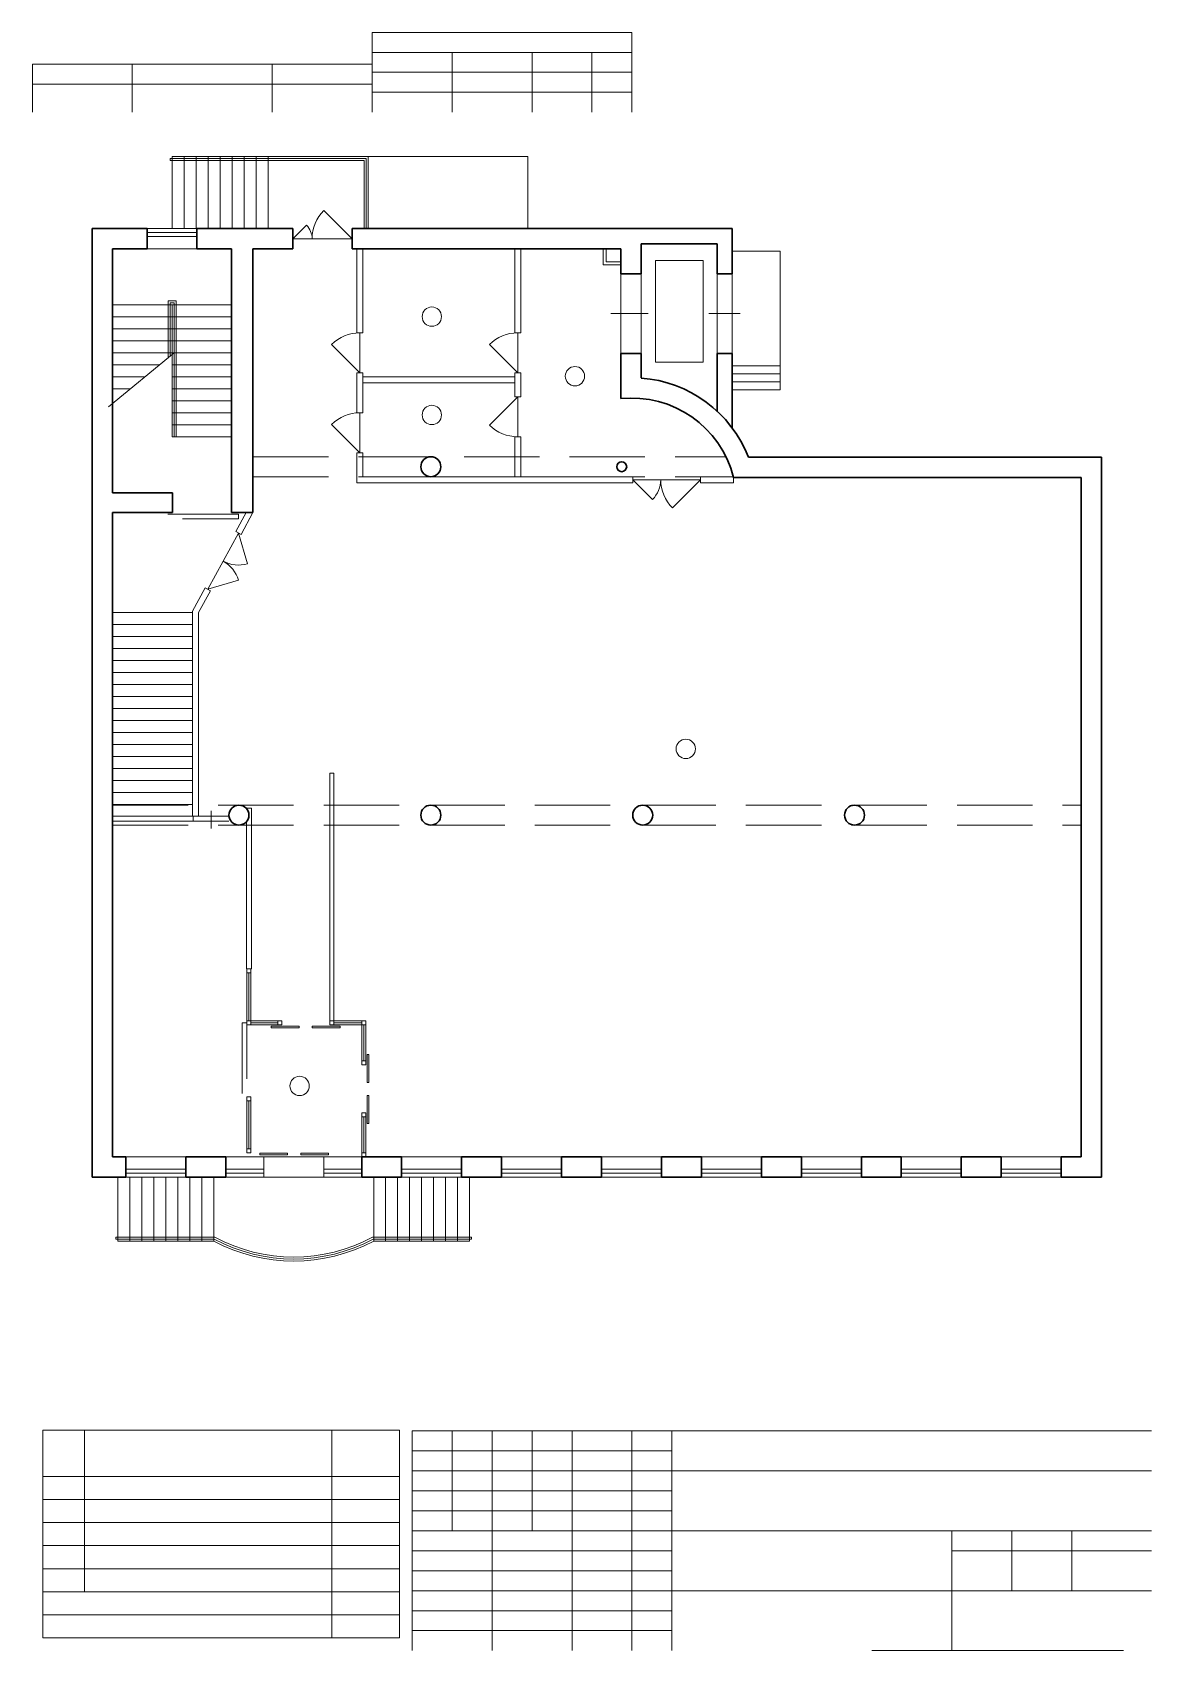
# Model space of a CAD drawing. Header units: metres. Extents: x 0.5 to 28.5, y 0.5 to 41.
import ezdxf

# ---------------------------------------------------------------- set-up
doc = ezdxf.new("R2010")
doc.units = ezdxf.units.M
doc.header["$MEASUREMENT"] = 0
doc.linetypes.add('DGN Style 3', pattern=[2.640572, 1.886123, -0.754449])
doc.layers.add('Level 63', color=7, linetype='Continuous', lineweight=0)

msp = doc.modelspace()

# ---------------------------------------------------------------- linework, layer by layer
at = {"color": 7, "linetype": 'Continuous', "lineweight": 0}
for p, q in [((3.948, 37.84), (8.848, 37.84)), ((3.948, 37.84), (3.948, 37.79)), ((3.948, 37.79), (8.798, 37.79)), ((3.998, 37.89), (12.898, 37.89)), ((3.998, 37.89), (3.998, 36.09)), ((4.298, 37.89), (4.298, 36.09)), ((4.598, 37.89), (4.598, 36.09)), ((4.898, 37.89), (4.898, 36.09)), ((5.198, 37.89), (5.198, 36.09)), ((5.498, 37.89), (5.498, 36.09)), ((5.798, 37.89), (5.798, 36.09)), ((6.098, 37.89), (6.098, 36.09)), ((6.398, 36.09), (6.398, 37.89)), ((8.798, 36.09), (8.798, 37.79)), ((8.848, 36.09), (8.848, 37.84)), ((8.898, 36.09), (8.898, 37.89)), ((12.898, 36.09), (12.898, 37.89)), ((8.498, 35.835), (7.791, 36.542)), ((7.018, 35.835), (7.358, 36.175)), ((3.373, 35.99), (4.613, 35.99)), ((3.373, 35.89), (4.613, 35.89)), ((7.018, 35.835), (8.498, 35.835)), ((18.008, 35.525), (19.208, 35.525)), ((19.208, 32.055), (19.208, 35.525)), ((15.218, 34.96), (15.218, 32.96)), ((15.728, 34.96), (15.728, 32.96)), ((17.628, 34.96), (17.628, 32.96)), ((18.008, 32.96), (18.008, 34.96)), ((2.508, 34.18), (5.478, 34.18)), ((3.893, 32.85), (3.893, 34.28)), ((3.893, 34.28), (4.093, 34.28)), ((3.943, 32.891), (3.943, 34.23)), ((3.943, 34.23), (4.043, 34.23)), ((3.993, 30.88), (3.993, 34.18)), ((4.043, 30.88), (4.043, 34.23)), ((4.093, 30.88), (4.093, 34.28)), ((2.508, 33.88), (5.478, 33.88)), ((14.967, 33.96), (15.907, 33.96)), ((17.419, 33.96), (18.203, 33.96)), ((2.508, 33.58), (5.478, 33.58)), ((2.508, 33.28), (5.478, 33.28)), ((8.693, 33.48), (8.693, 32.48)), ((12.643, 33.48), (12.643, 32.48)), ((4.046, 32.976), (2.402, 31.63)), ((2.508, 32.98), (5.478, 32.98)), ((8.693, 32.48), (7.986, 33.187)), ((12.643, 32.48), (11.936, 33.187)), ((2.508, 32.68), (3.685, 32.68)), ((3.993, 32.68), (5.478, 32.68)), ((18.008, 32.655), (19.208, 32.655)), ((18.008, 32.455), (19.208, 32.455)), ((2.508, 32.38), (3.319, 32.38)), ((2.508, 32.08), (2.952, 32.08)), ((3.993, 32.38), (5.478, 32.38)), ((3.993, 32.08), (5.478, 32.08)), ((18.008, 32.255), (19.208, 32.255)), ((18.008, 32.055), (19.208, 32.055)), ((3.993, 31.78), (5.478, 31.78)), ((12.643, 31.88), (11.936, 31.173)), ((12.643, 31.88), (12.643, 30.88)), ((3.993, 31.48), (5.478, 31.48)), ((8.693, 30.48), (7.986, 31.187)), ((8.693, 31.48), (8.693, 30.48)), ((3.993, 31.18), (5.478, 31.18)), ((3.993, 30.88), (5.478, 30.88)), ((15.518, 29.805), (17.218, 29.805)), ((15.518, 29.805), (16.013, 29.31)), ((17.218, 29.805), (16.511, 29.098)), ((5.655, 28.469), (4.89, 27.063)), ((5.655, 28.469), (5.881, 27.702)), ((5.657, 27.29), (4.89, 27.063)), ((2.508, 26.48), (4.508, 26.48)), ((2.508, 26.18), (4.508, 26.18)), ((2.508, 25.88), (4.508, 25.88)), ((2.508, 25.58), (4.508, 25.58)), ((2.508, 25.28), (4.508, 25.28)), ((2.508, 24.98), (4.508, 24.98)), ((2.508, 24.68), (4.508, 24.68)), ((2.508, 24.38), (4.508, 24.38)), ((2.508, 24.08), (4.508, 24.08)), ((2.508, 23.78), (4.508, 23.78)), ((2.508, 23.48), (4.508, 23.48)), ((2.508, 23.18), (4.508, 23.18)), ((2.508, 22.88), (4.508, 22.88)), ((2.508, 22.58), (4.508, 22.58)), ((2.508, 22.28), (4.508, 22.28)), ((2.508, 21.98), (4.508, 21.98)), ((2.508, 21.68), (4.508, 21.68)), ((4.97, 21.515), (4.97, 21.076)), ((2.508, 21.26), (5.418, 21.26)), ((4.52, 21.38), (5.42, 21.38)), ((5.868, 17.46), (5.868, 16.26)), ((5.918, 17.46), (5.918, 16.26)), ((5.968, 17.46), (5.968, 16.26)), ((5.968, 16.26), (6.738, 16.26)), ((5.968, 16.21), (6.638, 16.21)), ((7.938, 16.26), (8.838, 16.26)), ((8.038, 16.21), (8.738, 16.21)), ((8.838, 15.26), (8.838, 16.26)), ((5.968, 16.16), (6.738, 16.16)), ((7.938, 16.16), (8.738, 16.16)), ((8.738, 15.26), (8.738, 16.16)), ((8.788, 16.16), (8.788, 15.26)), ((5.868, 14.26), (5.868, 13.06)), ((5.918, 14.26), (5.918, 13.06)), ((5.968, 14.26), (5.968, 13.06)), ((8.738, 12.86), (8.738, 13.86)), ((8.788, 13.86), (8.788, 12.96)), ((8.838, 12.86), (8.838, 13.86)), ((6.288, 12.86), (7.788, 12.86)), ((2.638, 12.35), (2.638, 10.75)), ((2.838, 12.55), (4.338, 12.55)), ((2.838, 12.45), (4.338, 12.45)), ((2.938, 12.35), (2.938, 10.75)), ((3.238, 12.35), (3.238, 10.75)), ((3.538, 12.35), (3.538, 10.75)), ((3.838, 12.35), (3.838, 10.75)), ((4.138, 12.35), (4.138, 10.75)), ((4.438, 12.35), (4.438, 10.75)), ((4.738, 12.35), (4.738, 10.75)), ((5.038, 12.35), (5.038, 10.75)), ((5.338, 12.55), (6.288, 12.55)), ((5.338, 12.45), (6.288, 12.45)), ((7.788, 12.35), (6.288, 12.35)), ((7.788, 12.55), (8.738, 12.55)), ((7.788, 12.45), (8.738, 12.45)), ((9.038, 12.35), (9.038, 10.75)), ((9.338, 12.35), (9.338, 10.75)), ((9.638, 12.35), (9.638, 10.75)), ((9.738, 12.55), (11.238, 12.55)), ((9.738, 12.45), (11.238, 12.45)), ((9.938, 12.35), (9.938, 10.75)), ((10.238, 12.35), (10.238, 10.75)), ((10.538, 12.35), (10.538, 10.75)), ((10.838, 12.35), (10.838, 10.75)), ((11.138, 12.35), (11.138, 10.75)), ((11.438, 12.35), (11.438, 10.75)), ((12.238, 12.55), (13.738, 12.55)), ((12.238, 12.45), (13.738, 12.45)), ((14.738, 12.55), (16.238, 12.55)), ((14.738, 12.45), (16.238, 12.45)), ((17.238, 12.55), (18.738, 12.55)), ((17.238, 12.45), (18.738, 12.45)), ((19.738, 12.55), (21.238, 12.55)), ((19.738, 12.45), (21.238, 12.45)), ((22.238, 12.55), (23.738, 12.55)), ((22.238, 12.45), (23.738, 12.45)), ((24.738, 12.55), (26.238, 12.55)), ((24.738, 12.45), (26.238, 12.45)), ((2.588, 10.85), (5.063, 10.85)), ((2.588, 10.85), (2.588, 10.8)), ((2.588, 10.8), (5.051, 10.8)), ((2.638, 10.75), (5.038, 10.75)), ((11.488, 10.85), (9.013, 10.85)), ((11.488, 10.8), (9.026, 10.8)), ((11.438, 10.75), (9.038, 10.75)), ((11.488, 10.85), (11.488, 10.8)), ((0.764, 4.283), (9.682, 4.283)), ((0.764, 3.706), (9.682, 3.706)), ((0.764, 3.128), (9.682, 3.128)), ((0.764, 2.551), (9.682, 2.551)), ((0.764, 1.973), (9.682, 1.973)), ((0.764, 1.396), (9.682, 1.396))]:
    msp.add_line(p, q, dxfattribs=at)
at = {"color": 7, "linetype": 'Continuous', "lineweight": 30}
for p, q in [((1.998, 36.09), (3.373, 36.09)), ((1.998, 36.09), (1.998, 12.35)), ((3.373, 35.58), (3.373, 36.09)), ((4.613, 35.58), (4.613, 36.09)), ((4.613, 36.09), (7.018, 36.09)), ((7.018, 36.09), (7.018, 35.58)), ((8.498, 36.09), (8.498, 35.58)), ((8.498, 36.09), (18.008, 36.09)), ((18.008, 36.09), (18.008, 34.96)), ((15.728, 35.71), (15.728, 34.96)), ((15.728, 35.71), (17.628, 35.71)), ((17.628, 35.71), (17.628, 34.96)), ((2.508, 35.58), (3.373, 35.58)), ((2.508, 35.58), (2.508, 29.48)), ((4.613, 35.58), (5.478, 35.58)), ((5.478, 35.58), (5.478, 28.98)), ((6.018, 35.58), (6.018, 28.98)), ((6.018, 35.58), (7.018, 35.58)), ((8.498, 35.58), (15.218, 35.58)), ((15.218, 35.58), (15.218, 34.96)), ((15.218, 34.96), (15.728, 34.96)), ((17.628, 34.96), (18.008, 34.96)), ((15.218, 32.96), (15.218, 31.834)), ((15.218, 32.96), (15.728, 32.96)), ((15.728, 32.96), (15.728, 32.35)), ((17.628, 32.96), (18.008, 32.96)), ((17.628, 32.96), (17.628, 31.52)), ((18.008, 32.96), (18.008, 31.097)), ((18.412, 30.37), (27.248, 30.37)), ((27.248, 30.37), (27.248, 12.35)), ((18.041, 29.86), (26.738, 29.86)), ((26.738, 29.86), (26.738, 12.86)), ((2.508, 29.48), (4.008, 29.48)), ((4.008, 29.48), (4.008, 28.98)), ((2.508, 28.98), (4.008, 28.98)), ((2.508, 28.98), (2.508, 12.86)), ((5.478, 28.98), (6.018, 28.98)), ((2.508, 12.86), (2.838, 12.86)), ((2.838, 12.86), (2.838, 12.35)), ((4.338, 12.86), (4.338, 12.35)), ((4.338, 12.86), (5.338, 12.86)), ((5.338, 12.86), (5.338, 12.35)), ((8.738, 12.86), (8.738, 12.35)), ((8.738, 12.86), (9.738, 12.86)), ((9.738, 12.86), (9.738, 12.35)), ((11.238, 12.86), (11.238, 12.35)), ((11.238, 12.86), (12.238, 12.86)), ((12.238, 12.86), (12.238, 12.35)), ((13.738, 12.86), (13.738, 12.35)), ((13.738, 12.86), (14.738, 12.86)), ((14.738, 12.86), (14.738, 12.35)), ((16.238, 12.86), (16.238, 12.35)), ((16.238, 12.86), (17.238, 12.86)), ((17.238, 12.86), (17.238, 12.35)), ((18.738, 12.86), (18.738, 12.35)), ((18.738, 12.86), (19.738, 12.86)), ((19.738, 12.86), (19.738, 12.35)), ((21.238, 12.86), (21.238, 12.35)), ((21.238, 12.86), (22.238, 12.86)), ((22.238, 12.86), (22.238, 12.35)), ((23.738, 12.86), (23.738, 12.35)), ((23.738, 12.86), (24.738, 12.86)), ((24.738, 12.86), (24.738, 12.35)), ((26.238, 12.86), (26.238, 12.35)), ((26.238, 12.86), (26.738, 12.86)), ((1.998, 12.35), (2.838, 12.35)), ((4.338, 12.35), (5.338, 12.35)), ((8.738, 12.35), (9.738, 12.35)), ((11.238, 12.35), (12.238, 12.35)), ((13.738, 12.35), (14.738, 12.35)), ((16.238, 12.35), (17.238, 12.35)), ((18.738, 12.35), (19.738, 12.35)), ((21.238, 12.35), (22.238, 12.35)), ((23.738, 12.35), (24.738, 12.35)), ((26.238, 12.35), (27.248, 12.35))]:
    msp.add_line(p, q, dxfattribs=at)
at = {"color": 7, "linetype": 'Continuous', "lineweight": 13}
for p, q in [((3.373, 36.09), (4.613, 36.09)), ((4.613, 35.58), (3.373, 35.58)), ((8.618, 35.58), (8.618, 33.48)), ((8.768, 35.58), (8.768, 33.48)), ((12.568, 35.58), (12.568, 33.48)), ((12.718, 35.58), (12.718, 33.48)), ((14.778, 35.58), (14.778, 35.18)), ((14.858, 35.58), (14.858, 35.26)), ((14.858, 35.26), (15.218, 35.26)), ((14.778, 35.18), (15.218, 35.18)), ((8.618, 33.48), (8.768, 33.48)), ((12.568, 33.48), (12.718, 33.48)), ((8.618, 32.48), (8.768, 32.48)), ((8.618, 32.48), (8.618, 31.48)), ((8.768, 32.48), (8.768, 31.48)), ((12.568, 32.48), (12.718, 32.48)), ((12.568, 32.48), (12.568, 31.88)), ((12.718, 32.48), (12.718, 31.88)), ((8.768, 32.38), (12.568, 32.38)), ((8.768, 32.23), (12.568, 32.23)), ((12.568, 31.88), (12.718, 31.88)), ((8.618, 31.48), (8.768, 31.48)), ((12.568, 30.88), (12.718, 30.88)), ((12.568, 30.88), (12.568, 29.88)), ((12.718, 30.88), (12.718, 29.88)), ((8.618, 30.48), (8.768, 30.48)), ((8.618, 30.48), (8.618, 29.73)), ((8.768, 30.48), (8.768, 29.88)), ((8.618, 29.73), (15.518, 29.73)), ((8.768, 29.88), (15.518, 29.88)), ((15.518, 29.88), (15.518, 29.73)), ((17.218, 29.88), (17.218, 29.73)), ((17.218, 29.88), (18.036, 29.88)), ((17.218, 29.73), (18.041, 29.73)), ((18.041, 29.86), (18.041, 29.73)), ((5.847, 28.98), (5.589, 28.505)), ((6.018, 28.98), (5.721, 28.433)), ((5.589, 28.505), (5.721, 28.433)), ((4.824, 27.099), (4.508, 26.518)), ((4.956, 27.027), (4.658, 26.48)), ((4.824, 27.099), (4.956, 27.027)), ((4.508, 26.518), (4.508, 21.38)), ((4.658, 26.48), (4.658, 21.38)), ((7.938, 22.46), (8.038, 22.46)), ((5.845, 21.587), (5.978, 21.587)), ((5.978, 21.587), (5.978, 17.56)), ((2.508, 21.38), (4.52, 21.38)), ((4.52, 21.26), (4.52, 21.38)), ((5.858, 21.248), (5.858, 17.56)), ((5.858, 17.56), (5.978, 17.56)), ((4.338, 12.86), (2.838, 12.86)), ((6.288, 12.86), (5.338, 12.86)), ((6.288, 12.86), (6.288, 12.35)), ((8.838, 12.86), (7.788, 12.86)), ((7.788, 12.86), (7.788, 12.35)), ((11.238, 12.86), (9.738, 12.86)), ((13.738, 12.86), (12.238, 12.86)), ((16.238, 12.86), (14.738, 12.86)), ((18.738, 12.86), (17.238, 12.86)), ((21.238, 12.86), (19.738, 12.86)), ((23.738, 12.86), (22.238, 12.86)), ((26.238, 12.86), (24.738, 12.86)), ((2.838, 12.35), (4.338, 12.35)), ((5.338, 12.35), (6.288, 12.35)), ((7.788, 12.35), (8.738, 12.35)), ((9.738, 12.35), (11.238, 12.35)), ((12.238, 12.35), (13.738, 12.35)), ((14.738, 12.35), (16.238, 12.35)), ((17.238, 12.35), (18.738, 12.35)), ((19.738, 12.35), (21.238, 12.35)), ((22.238, 12.35), (23.738, 12.35)), ((24.738, 12.35), (26.238, 12.35)), ((0.764, 6.016), (9.682, 6.016)), ((0.764, 6.016), (0.764, 0.818)), ((1.802, 6.016), (1.802, 1.973)), ((7.993, 6.016), (7.993, 0.818)), ((9.682, 6.016), (9.682, 0.818)), ((0.764, 4.861), (9.682, 4.861)), ((0.764, 0.818), (9.682, 0.818))]:
    msp.add_line(p, q, dxfattribs=at)
at = {"color": 251, "linetype": 'DGN Style 3', "lineweight": 0}
for p, q in [((6.018, 30.38), (17.851, 30.38)), ((6.018, 29.88), (18.036, 29.88)), ((2.508, 21.66), (26.738, 21.66)), ((2.508, 21.16), (26.738, 21.16))]:
    msp.add_line(p, q, dxfattribs=at)
at = {"color": 7, "linetype": 'Continuous', "lineweight": 0, "flags": 128}
for points in [[(16.087, 35.292), (17.283, 35.292), (17.283, 32.748), (16.087, 32.748), (16.087, 35.292)], [(7.175, 16.127), (6.477, 16.127), (6.477, 16.085), (7.175, 16.085), (7.175, 16.127)], [(7.501, 16.127), (8.2, 16.127), (8.2, 16.085), (7.501, 16.085), (7.501, 16.127)], [(8.879, 14.719), (8.879, 15.418), (8.921, 15.418), (8.921, 14.719), (8.879, 14.719)], [(8.879, 14.393), (8.879, 13.694), (8.921, 13.694), (8.921, 14.393), (8.879, 14.393)], [(6.886, 12.953), (6.187, 12.953), (6.187, 12.911), (6.886, 12.911), (6.886, 12.953)], [(7.212, 12.953), (7.911, 12.953), (7.911, 12.911), (7.212, 12.911), (7.212, 12.953)]]:
    msp.add_lwpolyline(points, close=True, dxfattribs=at)
at = {"color": 7, "linetype": 'DGN Style 3', "lineweight": 0, "flags": 128}
for points in [[(5.655, 28.825), (5.655, 28.945), (3.755, 28.945), (3.755, 28.825), (5.655, 28.825)], [(5.868, 16.21), (5.748, 16.21), (5.748, 14.31), (5.868, 14.31), (5.868, 16.21)]]:
    msp.add_lwpolyline(points, close=True, dxfattribs=at)
at = {"color": 7, "linetype": 'Continuous', "lineweight": 13, "flags": 128}
for points in [[(7.938, 22.46), (7.938, 16.16), (8.038, 16.16), (8.038, 22.46)], [(5.868, 17.56), (5.868, 17.46), (5.968, 17.46), (5.968, 17.56), (5.968, 17.56)], [(8.038, 16.26), (7.938, 16.26)], [(8.838, 12.86), (8.838, 12.96), (8.838, 12.96), (8.738, 12.96), (8.738, 12.86)]]:
    msp.add_lwpolyline(points, dxfattribs=at)
for points in [[(5.968, 16.26), (5.868, 16.26), (5.868, 16.16), (5.968, 16.16), (5.968, 16.26)], [(6.738, 16.26), (6.638, 16.26), (6.638, 16.16), (6.738, 16.16), (6.738, 16.26)], [(8.838, 16.26), (8.738, 16.26), (8.738, 16.16), (8.838, 16.16), (8.838, 16.26)], [(8.838, 15.26), (8.738, 15.26), (8.738, 15.16), (8.838, 15.16), (8.838, 15.26)], [(5.968, 14.36), (5.868, 14.36), (5.868, 14.26), (5.968, 14.26), (5.968, 14.36)], [(8.838, 13.96), (8.738, 13.96), (8.738, 13.86), (8.838, 13.86), (8.838, 13.96)], [(5.968, 13.06), (5.868, 13.06), (5.868, 12.96), (5.968, 12.96), (5.968, 13.06)]]:
    msp.add_lwpolyline(points, close=True, dxfattribs=at)
at = {"color": 7, "linetype": 'Continuous', "lineweight": 0}
for centre in [(10.493, 33.885), (14.074, 32.395), (10.493, 31.424), (16.846, 23.068), (7.185, 14.632)]:
    msp.add_circle(centre, 0.242, dxfattribs=at)
at = {"color": 7, "linetype": 'Continuous', "lineweight": 30}
for centre, radius in [((10.468, 30.13), 0.25), ((15.243, 30.13), 0.125), ((5.668, 21.41), 0.25), ((10.468, 21.41), 0.25), ((15.768, 21.41), 0.25), ((21.068, 21.41), 0.25)]:
    msp.add_circle(centre, radius, dxfattribs=at)
at = {"color": 7, "linetype": 'Continuous', "lineweight": 0}
for centre, radius, start, end in [((8.498, 35.835), 1, 135, 180), ((7.018, 35.835), 0.48, 360, 45), ((8.693, 32.48), 1, 90, 135), ((12.643, 32.48), 1, 90, 135), ((8.693, 30.48), 1, 90, 135), ((12.643, 31.88), 1, 225, 270), ((15.518, 29.805), 0.7, 315, 0), ((17.218, 29.805), 1, 180, 225), ((5.655, 28.469), 0.8, 241.4538, 286.4538), ((4.89, 27.063), 0.8, 16.4538, 61.4538), ((7.038, 14.5), 4.25, 241.9275, 298.0725), ((7.038, 14.5), 4.2, 241.7575, 298.2425), ((7.038, 14.5), 4.15, 241.5843, 298.4157)]:
    msp.add_arc(centre, radius, start, end, dxfattribs=at)
at = {"color": 7, "linetype": 'Continuous', "lineweight": 30}
for radius, start, end in [(3.136, 21.478, 85.7127), (2.626, 14.0674, 96.0217)]:
    msp.add_arc((15.494, 29.222), radius, start, end, dxfattribs=at)
at = {"layer": 'Level 63', "color": 7, "linetype": 'Continuous', "lineweight": 13}
for p, q in [((9, 41), (9, 39)), ((15.5, 41), (9, 41)), ((15.5, 41), (15.5, 39)), ((3, 40.2), (3, 39)), ((6.5, 40.2), (6.5, 39)), ((15.5, 40.5), (9, 40.5)), ((11, 40.5), (11, 39)), ((13, 40.5), (13, 39)), ((14.5, 40.5), (14.5, 39)), ((0.5, 39.7), (9, 39.7)), ((15.5, 40), (9, 40)), ((15.5, 39.5), (9, 39.5)), ((10, 6), (28.5, 6)), ((10, 6), (10, 0.5)), ((11, 6), (11, 3.5)), ((12, 6), (12, 0.5)), ((13, 6), (13, 3.5)), ((14, 6), (14, 0.5)), ((15.5, 6), (15.5, 0.5)), ((16.5, 6), (16.5, 0.5)), ((16.5, 5), (28.5, 5)), ((10, 4), (16.5, 4)), ((10, 3.5), (28.5, 3.5)), ((23.5, 3), (28.5, 3)), ((16.5, 2), (28.5, 2)), ((21.5, 0.5), (27.8, 0.5))]:
    msp.add_line(p, q, dxfattribs=at)
at = {"layer": 'Level 63', "color": 7, "linetype": 'Continuous', "lineweight": 0}
for p, q in [((10, 5.5), (16.5, 5.5)), ((10, 5), (16.5, 5)), ((10, 4.5), (16.5, 4.5)), ((10, 3), (16.5, 3)), ((10, 2.5), (16.5, 2.5)), ((10, 2), (16.5, 2)), ((10, 1.5), (16.5, 1.5)), ((10, 1), (16.5, 1))]:
    msp.add_line(p, q, dxfattribs=at)
at = {"layer": 'Level 63', "color": 7, "linetype": 'Continuous', "lineweight": 13, "flags": 128}
for points in [[(0.5, 39), (0.5, 40.2), (9, 40.2)], [(23.5, 3.5), (23.5, 0.5)], [(25, 3.5), (25, 2)], [(26.5, 3.5), (26.5, 2)]]:
    msp.add_lwpolyline(points, dxfattribs=at)

doc.saveas('drawing.dxf')
